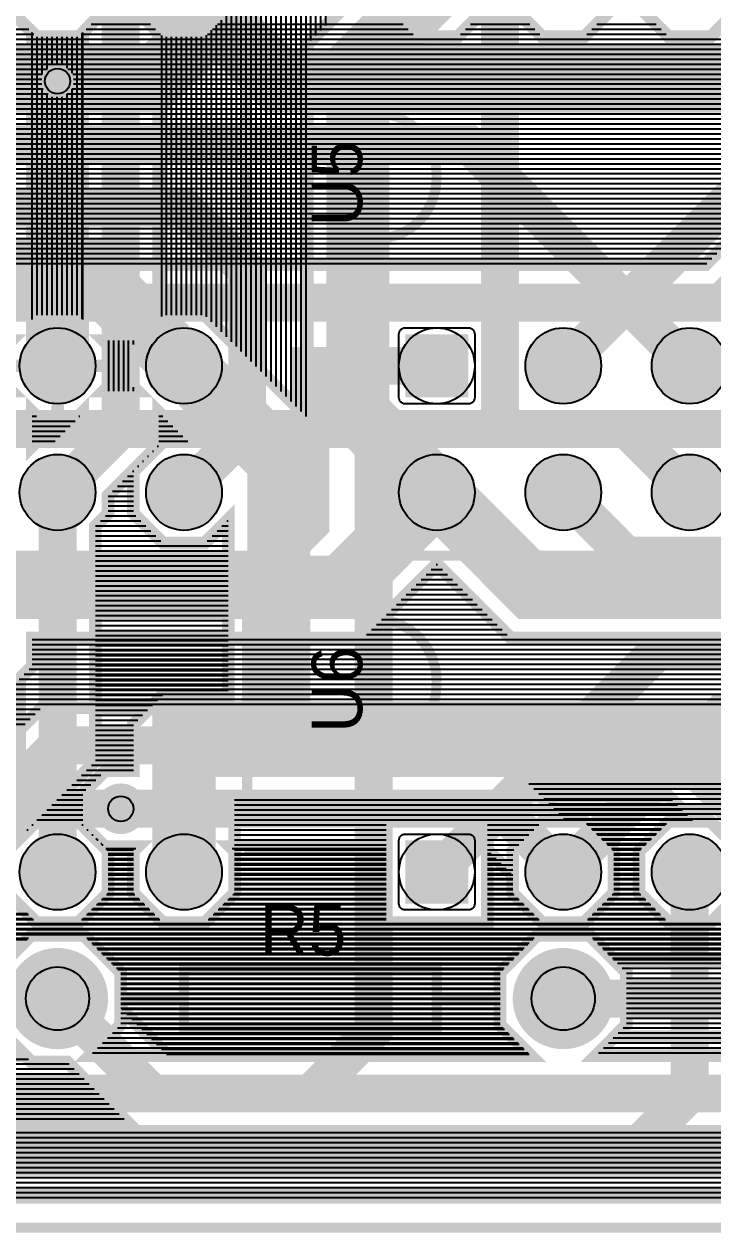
# Model space of a CAD drawing. Header units: inches. Extents: x -5.9 to 5.9, y -1.2 to 1.2.
# Drawn here: x 3.483 to 4.027, y -1.217 to -0.262 of the extents above; entities that cross this region are included whole.
import ezdxf

# ---------------------------------------------------------------- set-up
doc = ezdxf.new("R2010")
doc.units = ezdxf.units.IN
doc.layers.get('0').update_dxf_attribs({"linetype": 'CONTINUOUS'})

# ---------------------------------------------------------------- blocks, each defined once
blk = doc.blocks.new('EPAD')
at = {"const_width": 0.5}
blk.add_lwpolyline([(-0.25, 0, 1), (0.25, 0, 1)], format="xyb", close=True, dxfattribs=at)
blk = doc.blocks.new('RPAD')
blk.add_trace([(-0.5, -0.5), (-0.5, 0.5), (0.5, -0.5), (0.5, 0.5)])

msp = doc.modelspace()

# ---------------------------------------------------------------- linework, layer by layer
for points, const_width in [([(-5.627949, -1.212602), (5.887799, -1.212602), (5.887799, 0.755902), (-5.627949, 0.755902), (-5.627949, -1.212602)], 0.008), ([(-5.627949, -1.212602), (5.887799, -1.212602), (5.887799, 0.755902), (-5.627949, 0.755902), (-5.627949, -1.212602)], 0.008), ([(-5.627949, -1.212602), (5.887799, -1.212602), (5.887799, 0.755902), (-5.627949, 0.755902), (-5.627949, -1.212602)], 0.008), ([(5.705477, 0.692228), (5.705477, 0.622725), (5.709702, 0.6185), (5.688348, 0.6185), (5.659059, 0.589211), (5.659059, 0.547789), (5.688348, 0.5185), (5.72977, 0.5185), (5.759059, 0.547789), (5.759059, 0.573579), (5.824125, 0.573579), (5.863799, 0.613253), (5.863799, -1.069954), (5.824125, -1.03028), (5.754623, -1.03028), (5.705477, -1.079426), (5.705477, -1.148928), (5.745151, -1.188602), (-5.4853, -1.188602)], 0.01), ([(5.705477, 0.692228), (5.705477, 0.622725), (5.709702, 0.6185), (5.688348, 0.6185), (5.659059, 0.589211), (5.659059, 0.547789), (5.688348, 0.5185), (5.72977, 0.5185), (5.759059, 0.547789), (5.759059, 0.573579), (5.824125, 0.573579), (5.863799, 0.613253), (5.863799, -1.069954), (5.824125, -1.03028), (5.754623, -1.03028), (5.705477, -1.079426), (5.705477, -1.148928), (5.745151, -1.188602), (-5.4853, -1.188602)], 0.01), ([(3.009059, 0.5685), (3.084059, 0.6435), (4.109059, 0.6435), (4.159059, 0.5935), (4.159059, -0.2815), (3.909059, -0.5315)], 0.03), ([(4.409059, 0.5685), (4.259059, 0.5685), (4.209059, 0.5185), (4.209059, -0.3315), (4.059059, -0.4815), (4.059059, -0.6815), (3.959059, -0.6815), (3.909059, -0.6315)], 0.03), ([(4.009059, -0.5315), (3.834059, -0.3565), (3.009059, -0.3565), (2.959059, -0.3065), (2.959059, 0.0435), (2.909059, 0.0935), (-0.890941, 0.0935), (-0.940941, 0.1435), (-2.665941, 0.1435), (-2.990941, 0.4685)], 0.03), ([(3.909059, -1.0315), (4.209059, -1.0315), (4.259059, -0.9815), (4.259059, 0.3935), (4.309059, 0.4435), (4.434059, 0.4435), (4.609059, 0.2685)], 0.03), ([(3.609059, -0.2315), (3.684059, -0.3065), (4.184059, -0.3065), (4.184059, 0.1435), (4.409059, 0.3685)], 0.05), ([(3.509059, -0.6315), (3.559059, -0.5815), (3.559059, 0.2935)], 0.03), ([(4.509059, -0.0315), (4.234059, -0.3065), (4.234059, -0.5315), (4.184059, -0.5815), (3.759059, -0.5815), (3.759059, -1.0565), (3.709059, -1.1065), (0.984059, -1.1065), (0.884059, -1.0065), (0.684059, -1.0065), (0.584059, -1.1065), (-3.115941, -1.1065), (-3.290941, -0.9315)], 0.03), ([(3.809059, -0.0315), (3.809059, -0.1565), (3.859059, -0.2065), (3.859059, -0.5815), (3.959059, -0.5815), (4.009059, -0.6315)], 0.03), ([(2.509059, -0.2315), (2.609059, -0.1315), (2.809059, -0.1315), (2.859059, -0.1815), (2.859059, -0.3565), (2.909059, -0.4065), (3.609059, -0.4065), (3.659059, -0.4565), (3.659059, -0.5815), (3.609059, -0.6315)], 0.03), ([(3.569059, -0.248069), (3.569059, -0.214931), (3.592491, -0.1915), (3.625628, -0.1915), (3.649059, -0.214931), (3.649059, -0.248069), (3.625628, -0.2715), (3.592491, -0.2715), (3.569059, -0.248069)], 0.01), ([(3.609059, -0.2315), (3.609059, -0.2815), (3.584059, -0.3065), (3.509059, -0.3065)], 0.05), ([(3.769059, -0.214932), (3.706559, -0.277432), (3.706559, -0.572433), (3.625628, -0.4915), (3.592491, -0.4915), (3.589059, -0.494932), (3.589059, -0.268068), (3.592491, -0.2715), (3.625628, -0.2715), (3.649059, -0.248069)], 0.01), ([(3.809059, -0.6315), (3.746559, -0.569), (3.746559, -0.294), (3.809059, -0.2315)], 0.05), ([(3.609059, -0.2715), (3.609059, -0.2315)], 0.01), ([(3.609059, -0.2715), (3.609059, -0.2315)], 0.01), ([(3.469059, -0.248069), (3.492491, -0.2715), (3.525628, -0.2715), (3.549059, -0.248069)], 0.01), ([(3.849059, -0.248069), (3.825628, -0.2715), (3.792491, -0.2715), (3.769059, -0.248069)], 0.01), ([(3.949059, -0.248069), (3.925628, -0.2715), (3.892491, -0.2715), (3.869059, -0.248069)], 0.01), ([(4.049059, -0.248069), (4.025628, -0.2715), (3.992491, -0.2715), (3.969059, -0.248069)], 0.01), ([(3.529059, -0.494932), (3.525628, -0.4915), (3.492491, -0.4915), (3.489059, -0.494932), (3.489059, -0.268068), (3.492491, -0.2715), (3.525628, -0.2715), (3.529059, -0.268068), (3.529059, -0.494932)], 0.01), ([(3.509059, -0.3065), (3.259059, -0.3065), (3.184059, -0.3815), (3.184059, -0.6065), (3.034059, -0.6065)], 0.05), ([(3.259059, -0.3315), (3.259059, -0.2815), (3.659059, -0.2815), (3.659059, -0.4815), (3.259059, -0.4815), (3.259059, -0.4315)], 0.008), ([(3.259059, -0.3315), (3.259059, -0.2815), (3.659059, -0.2815), (3.659059, -0.4815), (3.259059, -0.4815), (3.259059, -0.4315)], 0.008), ([(3.259059, -0.3315), (3.259059, -0.2815), (3.659059, -0.2815), (3.659059, -0.4815), (3.259059, -0.4815), (3.259059, -0.4315)], 0.008), ([(3.509059, -0.3065), (3.509059, -0.5315)], 0.05), ([(3.759059, -0.3315), (3.759059, -0.2815), (4.159059, -0.2815), (4.159059, -0.4815), (3.759059, -0.4815), (3.759059, -0.4315)], 0.008), ([(3.759059, -0.3315), (3.759059, -0.2815), (4.159059, -0.2815), (4.159059, -0.4815), (3.759059, -0.4815), (3.759059, -0.4315)], 0.008), ([(3.759059, -0.3315), (3.759059, -0.2815), (4.159059, -0.2815), (4.159059, -0.4815), (3.759059, -0.4815), (3.759059, -0.4315)], 0.008), ([(3.496559, -0.311678), (3.496559, -0.301322), (3.503881, -0.294), (3.514237, -0.294), (3.521559, -0.301322), (3.521559, -0.311678), (3.514237, -0.319), (3.503881, -0.319), (3.496559, -0.311678)], 0.01), ([(3.496559, -0.311678), (3.496559, -0.301322), (3.503881, -0.294), (3.514237, -0.294), (3.521559, -0.301322), (3.521559, -0.311678), (3.514237, -0.319), (3.503881, -0.319), (3.496559, -0.311678)], 0.01), ([(4.184059, -0.3315), (4.034059, -0.4815), (3.234059, -0.4815), (3.234059, -0.7065), (3.184059, -0.7565), (3.059059, -0.7565), (2.859059, -0.9565), (2.684059, -0.9565), (2.609059, -1.0315)], 0.03), ([(4.141634, -0.3315), (4.021633, -0.4515), (3.221633, -0.4515), (3.204059, -0.469074), (3.204059, -0.694074), (3.171633, -0.7265), (3.046633, -0.7265), (2.846633, -0.9265), (2.671633, -0.9265), (2.616633, -0.9815), (2.588348, -0.9815), (2.559059, -1.010789), (2.559059, -1.052211), (2.583349, -1.0765), (2.234769, -1.0765), (2.259059, -1.052211), (2.259059, -1.010789), (2.22977, -0.9815), (2.188348, -0.9815), (2.159059, -1.010789), (2.159059, -1.052211), (2.183349, -1.0765), (1.534769, -1.0765)], 0.01), ([(3.809059, -0.3815), (3.8081, -0.371313), (3.805325, -0.361875), (3.800885, -0.353375), (3.794934, -0.346), (3.787624, -0.339937), (3.779106, -0.335375), (3.769534, -0.3325), (3.759059, -0.3315)], 0.008), ([(3.809059, -0.3815), (3.8081, -0.371313), (3.805325, -0.361875), (3.800885, -0.353375), (3.794934, -0.346), (3.787624, -0.339937), (3.779106, -0.335375), (3.769534, -0.3325), (3.759059, -0.3315)], 0.008), ([(3.809059, -0.3815), (3.8081, -0.371313), (3.805325, -0.361875), (3.800885, -0.353375), (3.794934, -0.346), (3.787624, -0.339937), (3.779106, -0.335375), (3.769534, -0.3325), (3.759059, -0.3315)], 0.008), ([(3.809059, -0.3815), (3.8081, -0.391975), (3.805325, -0.401547), (3.800885, -0.410065), (3.794934, -0.417375), (3.787624, -0.423326), (3.779106, -0.427766), (3.769534, -0.430541), (3.759059, -0.4315)], 0.008), ([(3.809059, -0.3815), (3.8081, -0.391975), (3.805325, -0.401547), (3.800885, -0.410065), (3.794934, -0.417375), (3.787624, -0.423326), (3.779106, -0.427766), (3.769534, -0.430541), (3.759059, -0.4315)], 0.008), ([(3.809059, -0.3815), (3.8081, -0.391975), (3.805325, -0.401547), (3.800885, -0.410065), (3.794934, -0.417375), (3.787624, -0.423326), (3.779106, -0.427766), (3.769534, -0.430541), (3.759059, -0.4315)], 0.008), ([(3.909059, -0.9315), (4.034059, -0.8065), (4.909059, -0.8065), (5.009059, -0.9065), (5.134059, -0.9065), (5.184059, -0.8565), (5.184059, -0.5065), (5.109059, -0.4315)], 0.03), ([(3.109059, -0.5315), (3.159059, -0.5315), (3.234059, -0.4565), (3.534059, -0.4565), (3.609059, -0.5315)], 0.05), ([(3.509059, -0.4915), (3.509059, -0.5315)], 0.01), ([(3.469059, -0.514931), (3.469059, -0.548069), (3.472491, -0.5515), (3.445627, -0.5515), (3.449059, -0.548069), (3.449059, -0.514931), (3.445627, -0.5115), (3.472491, -0.5115), (3.469059, -0.514931)], 0.01), ([(3.569059, -0.514931), (3.569059, -0.548069), (3.572491, -0.5515), (3.545627, -0.5515), (3.549059, -0.548069), (3.549059, -0.514931), (3.545627, -0.5115), (3.572491, -0.5115), (3.569059, -0.514931)], 0.01), ([(3.609059, -0.5315), (3.684059, -0.6065), (3.684059, -0.8315), (3.609059, -0.8315), (3.609059, -0.9315)], 0.05), ([(2.834059, -0.7065), (3.659059, -0.7065), (3.709059, -0.6565), (3.709059, -0.5315), (3.809059, -0.5315)], 0.03), ([(3.309059, -0.5315), (3.359059, -0.5815), (4.934059, -0.5815), (4.984059, -0.6315), (4.984059, -0.965752), (5.034059, -1.015752), (5.394098, -1.015752)], 0.03), ([(3.469059, -0.5315), (3.509059, -0.5315)], 0.01), ([(3.509059, -0.5715), (3.509059, -0.5315)], 0.01), ([(3.549059, -0.5315), (3.509059, -0.5315)], 0.01), ([(3.449059, -0.933926), (3.539059, -0.843926), (3.539059, -0.658069), (3.549059, -0.648069), (3.549059, -0.633926), (3.589059, -0.593926), (3.589059, -0.568068), (3.592491, -0.5715), (3.612492, -0.5915), (3.592491, -0.5915), (3.569059, -0.614931), (3.569059, -0.648069), (3.592491, -0.6715), (3.625628, -0.6715), (3.644059, -0.653068), (3.644059, -0.7915), (3.592491, -0.7915), (3.569059, -0.814932), (3.569059, -0.8515), (3.546633, -0.8515), (3.529059, -0.869074), (3.529059, -0.893926), (3.546633, -0.9115), (3.569059, -0.9115), (3.569059, -0.948069), (3.592491, -0.9715), (3.625628, -0.9715), (3.649059, -0.948069), (3.649059, -0.8715), (3.992491, -0.8715), (4.012492, -0.8915), (3.992491, -0.8915), (3.969059, -0.914931), (3.969059, -0.948069), (3.992491, -0.9715), (4.025628, -0.9715), (4.049059, -0.948069)], 0.01), ([(3.529059, -0.569074), (3.506633, -0.5915), (3.492491, -0.5915), (3.489059, -0.594932), (3.489059, -0.568068), (3.492491, -0.5715), (3.525628, -0.5715), (3.529059, -0.568068), (3.529059, -0.569074)], 0.01), ([(3.309059, -0.6315), (3.384059, -0.7065), (3.734059, -0.7065), (3.809059, -0.6315)], 0.05), ([(3.809059, -0.6315), (3.884059, -0.7065), (4.634059, -0.7065), (4.709059, -0.6315)], 0.05), ([(3.509059, -0.6315), (3.509059, -0.8315), (3.409059, -0.9315)], 0.03), ([(3.259059, -0.7315), (3.259059, -0.6815), (3.659059, -0.6815), (3.659059, -0.8815), (3.259059, -0.8815), (3.259059, -0.8315)], 0.008), ([(3.259059, -0.7315), (3.259059, -0.6815), (3.659059, -0.6815), (3.659059, -0.8815), (3.259059, -0.8815), (3.259059, -0.8315)], 0.008), ([(3.259059, -0.7315), (3.259059, -0.6815), (3.659059, -0.6815), (3.659059, -0.8815), (3.259059, -0.8815), (3.259059, -0.8315)], 0.008), ([(3.759059, -0.7315), (3.759059, -0.6815), (4.159059, -0.6815), (4.159059, -0.8815), (3.759059, -0.8815), (3.759059, -0.8315)], 0.008), ([(3.759059, -0.7315), (3.759059, -0.6815), (4.159059, -0.6815), (4.159059, -0.8815), (3.759059, -0.8815), (3.759059, -0.8315)], 0.008), ([(3.759059, -0.7315), (3.759059, -0.6815), (4.159059, -0.6815), (4.159059, -0.8815), (3.759059, -0.8815), (3.759059, -0.8315)], 0.008), ([(4.650627, -0.7465), (3.867491, -0.7465), (3.809059, -0.688068), (3.750627, -0.7465), (3.489059, -0.7465), (3.489059, -0.768926), (3.471485, -0.7865)], 0.01), ([(3.809059, -0.7815), (3.8081, -0.771313), (3.805325, -0.761875), (3.800885, -0.753375), (3.794934, -0.746), (3.787624, -0.739937), (3.779106, -0.735375), (3.769534, -0.7325), (3.759059, -0.7315)], 0.008), ([(3.809059, -0.7815), (3.8081, -0.771313), (3.805325, -0.761875), (3.800885, -0.753375), (3.794934, -0.746), (3.787624, -0.739937), (3.779106, -0.735375), (3.769534, -0.7325), (3.759059, -0.7315)], 0.008), ([(3.809059, -0.7815), (3.8081, -0.771313), (3.805325, -0.761875), (3.800885, -0.753375), (3.794934, -0.746), (3.787624, -0.739937), (3.779106, -0.735375), (3.769534, -0.7325), (3.759059, -0.7315)], 0.008), ([(5.109059, -0.8315), (5.034059, -0.7565), (3.984059, -0.7565), (3.809059, -0.9315)], 0.03), ([(3.471485, -0.7865), (3.479059, -0.778926), (3.479059, -0.819074), (3.406633, -0.8915)], 0.01), ([(3.509059, -1.0315), (3.584059, -1.1065), (5.084059, -1.1065), (5.409059, -0.7815)], 0.03), ([(5.515776, -1.1365), (3.371633, -1.1365), (3.259059, -1.023925), (3.259059, -1.052211), (3.22977, -1.0815), (3.188348, -1.0815), (3.159059, -1.052211), (3.159059, -1.010789), (3.188348, -0.9815), (3.216634, -0.9815), (3.121633, -0.8865), (3.086278, -0.8865), (3.054059, -0.854281), (3.054059, -0.808719), (3.076278, -0.7865), (3.071485, -0.7865), (2.871485, -0.9865), (2.834769, -0.9865), (2.859059, -1.010789), (2.859059, -1.052211), (2.82977, -1.0815), (2.801485, -1.0815), (2.696485, -1.1865), (-1.578367, -1.1865)], 0.01), ([(3.809059, -0.7815), (3.8081, -0.791975), (3.805325, -0.801547), (3.800885, -0.810065), (3.794934, -0.817375), (3.787624, -0.823326), (3.779106, -0.827766), (3.769534, -0.830541), (3.759059, -0.8315)], 0.008), ([(3.809059, -0.7815), (3.8081, -0.791975), (3.805325, -0.801547), (3.800885, -0.810065), (3.794934, -0.817375), (3.787624, -0.823326), (3.779106, -0.827766), (3.769534, -0.830541), (3.759059, -0.8315)], 0.008), ([(3.809059, -0.7815), (3.8081, -0.791975), (3.805325, -0.801547), (3.800885, -0.810065), (3.794934, -0.817375), (3.787624, -0.823326), (3.779106, -0.827766), (3.769534, -0.830541), (3.759059, -0.8315)], 0.008), ([(3.469059, -0.914931), (3.479059, -0.904931), (3.479059, -0.819074), (3.496633, -0.8015), (4.321485, -0.8015)], 0.01), ([(4.109059, -0.9315), (4.009059, -0.8315), (3.684059, -0.8315)], 0.05), ([(3.109059, -0.8315), (3.384059, -1.1065), (5.50335, -1.1065), (5.594098, -1.015752)], 0.03), ([(4.509059, -1.0315), (4.309059, -0.8315), (3.509059, -0.8315), (3.509059, -0.9315)], 0.03), ([(4.296633, -0.8615), (3.881484, -0.8615), (3.911485, -0.8915), (3.925628, -0.8915), (3.949059, -0.914931), (3.949059, -0.948069), (3.925628, -0.9715), (3.892491, -0.9715), (3.869059, -0.948069), (3.869059, -0.933926), (3.849059, -0.913925), (3.849059, -0.9715), (3.769059, -0.9715), (3.769059, -0.9115), (3.645627, -0.9115), (3.649059, -0.914931), (3.649059, -0.948069), (3.625628, -0.9715), (3.592491, -0.9715), (3.569059, -0.948069), (3.569059, -0.914931), (3.572491, -0.9115), (3.546633, -0.9115), (3.539059, -0.903926), (3.539059, -0.904931), (3.549059, -0.914931), (3.549059, -0.948069), (3.525628, -0.9715), (3.492491, -0.9715), (3.469059, -0.948069)], 0.01), ([(3.559059, -0.8815), (3.234059, -0.8815), (3.159059, -0.9565), (2.734059, -0.9565), (2.734059, -1.0315)], 0.03), ([(3.909059, -0.9315), (3.859059, -0.8815), (3.559059, -0.8815)], 0.03), ([(3.469059, -0.948069), (3.469059, -0.914931), (3.492491, -0.8915), (3.525628, -0.8915), (3.549059, -0.914931), (3.549059, -0.948069), (3.525628, -0.9715), (3.492491, -0.9715), (3.469059, -0.948069)], 0.01), ([(3.769059, -0.8915), (3.849059, -0.8915), (3.849059, -0.9715), (3.769059, -0.9715), (3.769059, -0.8915)], 0.01), ([(3.869059, -0.948069), (3.869059, -0.914931), (3.892491, -0.8915), (3.925628, -0.8915), (3.949059, -0.914931), (3.949059, -0.948069), (3.925628, -0.9715), (3.892491, -0.9715), (3.869059, -0.948069)], 0.01), ([(3.969059, -0.948069), (3.969059, -0.914931), (3.992491, -0.8915), (4.025628, -0.8915), (4.049059, -0.914931), (4.049059, -0.948069), (4.025628, -0.9715), (3.992491, -0.9715), (3.969059, -0.948069)], 0.01), ([(0.834059, -1.0565), (0.834059, -1.1065), (0.884059, -1.1565), (3.959059, -1.1565), (4.009059, -1.1065), (4.009059, -0.9315)], 0.03), ([(4.196633, -1.0015), (3.94977, -1.0015), (3.92977, -0.9815), (3.888348, -0.9815), (3.859059, -1.010789), (3.859059, -1.052211), (3.883349, -1.0765), (3.596485, -1.0765), (3.559059, -1.039074), (3.559059, -1.010789), (3.52977, -0.9815), (3.488348, -0.9815), (3.459059, -1.010789)], 0.01), ([(3.459059, -1.010789), (3.488348, -0.9815), (3.52977, -0.9815), (3.559059, -1.010789), (3.559059, -1.052211), (3.534769, -1.0765), (3.883349, -1.0765), (3.859059, -1.052211), (3.859059, -1.010789), (3.888348, -0.9815), (3.92977, -0.9815), (3.959059, -1.010789), (3.959059, -1.052211), (3.934769, -1.0765), (4.483349, -1.0765)], 0.01), ([(0.734059, -1.0565), (0.834059, -1.1565), (5.35335, -1.1565), (5.494098, -1.015752)], 0.03), ([(3.609059, -1.0565), (3.809059, -1.0565), (3.809059, -1.0065), (3.609059, -1.0065), (3.609059, -1.0565)], 0.008), ([(3.609059, -1.0565), (3.809059, -1.0565), (3.809059, -1.0065), (3.609059, -1.0065), (3.609059, -1.0565)], 0.008), ([(3.609059, -1.0565), (3.809059, -1.0565), (3.809059, -1.0065), (3.609059, -1.0065), (3.609059, -1.0565)], 0.008), ([(3.559059, -1.0315), (3.609059, -1.0315)], 0.008), ([(3.559059, -1.0315), (3.609059, -1.0315)], 0.008), ([(3.559059, -1.0315), (3.609059, -1.0315)], 0.008), ([(3.809059, -1.0315), (3.859059, -1.0315)], 0.008), ([(3.809059, -1.0315), (3.859059, -1.0315)], 0.008), ([(3.809059, -1.0315), (3.859059, -1.0315)], 0.008), ([(3.459059, -1.052211), (3.488348, -1.0815), (3.516633, -1.0815), (3.561634, -1.1265), (2.931484, -1.1265)], 0.01), ([(3.396485, -1.0765), (3.483349, -1.0765), (3.459059, -1.052211)], 0.01), ([(4.221485, -1.0615), (3.94977, -1.0615), (3.934769, -1.0765), (4.483349, -1.0765)], 0.01), ([(5.365776, -1.1865), (0.821633, -1.1865)], 0.01)]:
    msp.add_lwpolyline(points, dxfattribs=dict(const_width=const_width))
for points in [[(3.689846, -0.555719), (3.689846, -0.0815)], [(3.693783, -0.559656), (3.693783, -0.0815)], [(3.69772, -0.563593), (3.69772, -0.0815)], [(3.701657, -0.56753), (3.701657, -0.0815)], [(3.705594, -0.571467), (3.705594, -0.0815)], [(3.709531, -0.27446), (3.709531, -0.0815)], [(3.713468, -0.270523), (3.713468, -0.0815)], [(3.717405, -0.266586), (3.717405, -0.0815)], [(3.721342, -0.262649), (3.721342, -0.0815)], [(3.685909, -0.551782), (3.685909, -0.197076)], [(3.674098, -0.539971), (3.674098, -0.208887)], [(3.678035, -0.543908), (3.678035, -0.20495)], [(3.681972, -0.547845), (3.681972, -0.201013)], [(3.650476, -0.516349), (3.650476, -0.2115)], [(3.654413, -0.520286), (3.654413, -0.2115)], [(3.65835, -0.524223), (3.65835, -0.2115)], [(3.662287, -0.52816), (3.662287, -0.2115)], [(3.666224, -0.532097), (3.666224, -0.2115)], [(3.670161, -0.536034), (3.670161, -0.2115)], [(3.642602, -0.508475), (3.642602, -0.254525)], [(3.646539, -0.512412), (3.646539, -0.250588)], [(3.43165, -0.265477), (3.486468, -0.265477)], [(3.53165, -0.265477), (3.586468, -0.265477)], [(3.535587, -0.26154), (3.582531, -0.26154)], [(3.630791, -0.496664), (3.630791, -0.266336)], [(3.63165, -0.265477), (3.786468, -0.265477)], [(3.634728, -0.500601), (3.634728, -0.262399)], [(3.635587, -0.26154), (3.782531, -0.26154)], [(3.638665, -0.504538), (3.638665, -0.258462)], [(3.83165, -0.265477), (3.886468, -0.265477)], [(3.835587, -0.26154), (3.882531, -0.26154)], [(3.93165, -0.265477), (3.986468, -0.265477)], [(3.935587, -0.26154), (3.982531, -0.26154)], [(3.089059, -0.273351), (4.129059, -0.273351)], [(3.427713, -0.269414), (3.490405, -0.269414)], [(3.489059, -0.494932), (3.489059, -0.268068)], [(3.492996, -0.4915), (3.492996, -0.2715)], [(3.496933, -0.300949), (3.496933, -0.2715)], [(3.50087, -0.297012), (3.50087, -0.2715)], [(3.504807, -0.294), (3.504807, -0.2715)], [(3.508744, -0.294), (3.508744, -0.2715)], [(3.512681, -0.294), (3.512681, -0.2715)], [(3.516618, -0.296381), (3.516618, -0.2715)], [(3.520555, -0.300318), (3.520555, -0.2715)], [(3.524492, -0.4915), (3.524492, -0.2715)], [(3.527713, -0.269414), (3.590405, -0.269414)], [(3.528429, -0.494302), (3.528429, -0.268698)], [(3.529059, -0.494932), (3.529059, -0.268068)], [(3.591421, -0.49257), (3.591421, -0.27043)], [(3.595358, -0.4915), (3.595358, -0.2715)], [(3.599295, -0.4915), (3.599295, -0.2715)], [(3.603232, -0.4915), (3.603232, -0.2715)], [(3.607169, -0.4915), (3.607169, -0.2715)], [(3.611106, -0.4915), (3.611106, -0.2715)], [(3.615043, -0.4915), (3.615043, -0.2715)], [(3.61898, -0.4915), (3.61898, -0.2715)], [(3.622917, -0.4915), (3.622917, -0.2715)], [(3.626854, -0.492727), (3.626854, -0.270273)], [(3.627713, -0.269414), (3.790405, -0.269414)], [(3.827713, -0.269414), (3.890405, -0.269414)], [(3.927713, -0.269414), (3.990405, -0.269414)], [(3.122273, -0.277288), (4.129059, -0.277288)], [(3.12621, -0.281225), (4.129059, -0.281225)], [(3.130147, -0.285162), (4.129059, -0.285162)], [(3.134084, -0.289099), (4.129059, -0.289099)], [(3.138021, -0.293036), (4.129059, -0.293036)], [(3.139059, -0.296973), (3.500909, -0.296973)], [(3.139059, -0.30091), (3.496972, -0.30091)], [(3.139059, -0.304847), (3.496559, -0.304847)], [(3.517209, -0.296973), (4.129059, -0.296973)], [(3.521146, -0.30091), (4.129059, -0.30091)], [(3.521559, -0.304847), (4.129059, -0.304847)], [(3.139059, -0.308784), (3.496559, -0.308784)], [(3.139059, -0.312721), (3.497602, -0.312721)], [(3.496933, -0.4915), (3.496933, -0.312051)], [(3.520516, -0.312721), (4.129059, -0.312721)], [(3.520555, -0.4915), (3.520555, -0.312682)], [(3.521559, -0.308784), (4.129059, -0.308784)], [(3.133453, -0.324532), (4.134666, -0.324532)], [(3.13739, -0.320595), (4.130729, -0.320595)], [(3.139059, -0.316658), (3.501539, -0.316658)], [(3.50087, -0.4915), (3.50087, -0.315988)], [(3.504807, -0.4915), (3.504807, -0.319)], [(3.508744, -0.4915), (3.508744, -0.319)], [(3.512681, -0.4915), (3.512681, -0.319)], [(3.516579, -0.316658), (4.129059, -0.316658)], [(3.516618, -0.4915), (3.516618, -0.316619)], [(3.125579, -0.332406), (4.140728, -0.332406)], [(3.129516, -0.328469), (4.138603, -0.328469)], [(3.117704, -0.34028), (4.132854, -0.34028)], [(3.121642, -0.336343), (4.136791, -0.336343)], [(3.105893, -0.352091), (4.121043, -0.352091)], [(3.10983, -0.348154), (4.12498, -0.348154)], [(3.113767, -0.344217), (4.128917, -0.344217)], [(3.098019, -0.359965), (4.113169, -0.359965)], [(3.101956, -0.356028), (4.117106, -0.356028)], [(3.086208, -0.371776), (4.101357, -0.371776)], [(3.090145, -0.367839), (4.105294, -0.367839)], [(3.094082, -0.363902), (4.109231, -0.363902)], [(3.078334, -0.37965), (4.093483, -0.37965)], [(3.082271, -0.375713), (4.09742, -0.375713)], [(3.066523, -0.391461), (4.081672, -0.391461)], [(3.07046, -0.387524), (4.085609, -0.387524)], [(3.074397, -0.383587), (4.089546, -0.383587)], [(3.058649, -0.399335), (4.073798, -0.399335)], [(3.062586, -0.395398), (4.077735, -0.395398)], [(3.050775, -0.407209), (4.065924, -0.407209)], [(3.054712, -0.403272), (4.069861, -0.403272)], [(3.038964, -0.41902), (4.054113, -0.41902)], [(3.042901, -0.415083), (4.05805, -0.415083)], [(3.046838, -0.411146), (4.061987, -0.411146)], [(3.03109, -0.426894), (4.046239, -0.426894)], [(3.035027, -0.422957), (4.050176, -0.422957)], [(3.019279, -0.438705), (4.034428, -0.438705)], [(3.023216, -0.434768), (4.038365, -0.434768)], [(3.027153, -0.430831), (4.042302, -0.430831)], [(3.011405, -0.446579), (4.026554, -0.446579)], [(3.015342, -0.442642), (4.030491, -0.442642)], [(3.007468, -0.450516), (4.022617, -0.450516)], [(3.545627, -0.5115), (3.545627, -0.5115)], [(3.549564, -0.5515), (3.549564, -0.5115)], [(3.553501, -0.5515), (3.553501, -0.5115)], [(3.557438, -0.5515), (3.557438, -0.5115)], [(3.561375, -0.5515), (3.561375, -0.5115)], [(3.565312, -0.5515), (3.565312, -0.5115)], [(3.569249, -0.514742), (3.569249, -0.5115)], [(3.572491, -0.5115), (3.572491, -0.5115)], [(3.545627, -0.5515), (3.545627, -0.5515)], [(3.569249, -0.5515), (3.569249, -0.548258)], [(3.572491, -0.5515), (3.572491, -0.5515)], [(3.489059, -0.568068), (3.489059, -0.568068)], [(3.489059, -0.57131), (3.492301, -0.57131)], [(3.525817, -0.57131), (3.526824, -0.57131)], [(3.529059, -0.568068), (3.529059, -0.568068)], [(3.589059, -0.571382), (3.592373, -0.571382)], [(3.489059, -0.575247), (3.522887, -0.575247)], [(3.489059, -0.579184), (3.51895, -0.579184)], [(3.589059, -0.575319), (3.596311, -0.575319)], [(3.589059, -0.579256), (3.600248, -0.579256)], [(3.489059, -0.583121), (3.515013, -0.583121)], [(3.489059, -0.587058), (3.511076, -0.587058)], [(3.489059, -0.590995), (3.507139, -0.590995)], [(3.589059, -0.583193), (3.604185, -0.583193)], [(3.589059, -0.58713), (3.608122, -0.58713)], [(3.589059, -0.591067), (3.612059, -0.591067)], [(3.489059, -0.594932), (3.489059, -0.594932)], [(3.584043, -0.598941), (3.58505, -0.598941)], [(3.58798, -0.595004), (3.588987, -0.595004)], [(3.572232, -0.610752), (3.573239, -0.610752)], [(3.576169, -0.606815), (3.577176, -0.606815)], [(3.580106, -0.602878), (3.581113, -0.602878)], [(3.564358, -0.618626), (3.569059, -0.618626)], [(3.568295, -0.614689), (3.569302, -0.614689)], [(3.556484, -0.6265), (3.569059, -0.6265)], [(3.560421, -0.622563), (3.569059, -0.622563)], [(3.549059, -0.634374), (3.569059, -0.634374)], [(3.549059, -0.638311), (3.569059, -0.638311)], [(3.552547, -0.630437), (3.569059, -0.630437)], [(3.549059, -0.642248), (3.569059, -0.642248)], [(3.549059, -0.646185), (3.569059, -0.646185)], [(3.539131, -0.657996), (3.578987, -0.657996)], [(3.543068, -0.654059), (3.57505, -0.654059)], [(3.547005, -0.650122), (3.571113, -0.650122)], [(3.639131, -0.657996), (3.644059, -0.657996)], [(3.643068, -0.654059), (3.644059, -0.654059)], [(3.539059, -0.661933), (3.582924, -0.661933)], [(3.539059, -0.66587), (3.586861, -0.66587)], [(3.631257, -0.66587), (3.644059, -0.66587)], [(3.635194, -0.661933), (3.644059, -0.661933)], [(3.539059, -0.669807), (3.590798, -0.669807)], [(3.539059, -0.673744), (3.644059, -0.673744)], [(3.539059, -0.677681), (3.644059, -0.677681)], [(3.62732, -0.669807), (3.644059, -0.669807)], [(3.539059, -0.681619), (3.644059, -0.681619)], [(3.539059, -0.685556), (3.644059, -0.685556)], [(3.539059, -0.689493), (3.644059, -0.689493)], [(3.539059, -0.69343), (3.644059, -0.69343)], [(3.80065, -0.696476), (3.817468, -0.696476)], [(3.804587, -0.692539), (3.813531, -0.692539)], [(3.808524, -0.688602), (3.809594, -0.688602)], [(3.539059, -0.697367), (3.644059, -0.697367)], [(3.539059, -0.701304), (3.644059, -0.701304)], [(3.539059, -0.705241), (3.644059, -0.705241)], [(3.792776, -0.70435), (3.825342, -0.70435)], [(3.796713, -0.700413), (3.821405, -0.700413)], [(3.539059, -0.709178), (3.644059, -0.709178)], [(3.539059, -0.713115), (3.644059, -0.713115)], [(3.780965, -0.716161), (3.837153, -0.716161)], [(3.784902, -0.712224), (3.833216, -0.712224)], [(3.788839, -0.708287), (3.829279, -0.708287)], [(3.539059, -0.717052), (3.644059, -0.717052)], [(3.539059, -0.720989), (3.644059, -0.720989)], [(3.539059, -0.724926), (3.644059, -0.724926)], [(3.773091, -0.724035), (3.845027, -0.724035)], [(3.777028, -0.720098), (3.84109, -0.720098)], [(3.539059, -0.728863), (3.644059, -0.728863)], [(3.539059, -0.7328), (3.644059, -0.7328)], [(3.765217, -0.731909), (3.852901, -0.731909)], [(3.769154, -0.727972), (3.848964, -0.727972)], [(3.539059, -0.736737), (3.644059, -0.736737)], [(3.539059, -0.740674), (3.644059, -0.740674)], [(3.539059, -0.744611), (3.644059, -0.744611)], [(3.753406, -0.74372), (3.864712, -0.74372)], [(3.757343, -0.739783), (3.860775, -0.739783)], [(3.76128, -0.735846), (3.856838, -0.735846)], [(3.489059, -0.747657), (4.954059, -0.747657)], [(3.489059, -0.751594), (4.954059, -0.751594)], [(3.539059, -0.748548), (3.644059, -0.748548)], [(3.539059, -0.752485), (3.644059, -0.752485)], [(3.489059, -0.755531), (4.954059, -0.755531)], [(3.489059, -0.759469), (4.954059, -0.759469)], [(3.489059, -0.763406), (4.954059, -0.763406)], [(3.539059, -0.756422), (3.644059, -0.756422)], [(3.539059, -0.760359), (3.644059, -0.760359)], [(3.486706, -0.77128), (4.954059, -0.77128)], [(3.489059, -0.767343), (4.954059, -0.767343)], [(3.539059, -0.764296), (3.644059, -0.764296)], [(3.539059, -0.768233), (3.644059, -0.768233)], [(3.539059, -0.77217), (3.644059, -0.77217)], [(3.474894, -0.783091), (4.954059, -0.783091)], [(3.478831, -0.779154), (4.954059, -0.779154)], [(3.482769, -0.775217), (4.954059, -0.775217)], [(3.539059, -0.776107), (3.644059, -0.776107)], [(3.539059, -0.780044), (3.644059, -0.780044)], [(3.142368, -0.787028), (4.954059, -0.787028)], [(3.146305, -0.790965), (4.954059, -0.790965)], [(3.539059, -0.783981), (3.644059, -0.783981)], [(3.539059, -0.787918), (3.644059, -0.787918)], [(3.539059, -0.791855), (3.592137, -0.791855)], [(3.150242, -0.794902), (4.954059, -0.794902)], [(3.154179, -0.798839), (4.954059, -0.798839)], [(3.539059, -0.795792), (3.5882, -0.795792)], [(3.539059, -0.799729), (3.584263, -0.799729)], [(3.158116, -0.802776), (3.495358, -0.802776)], [(3.162053, -0.806713), (3.491421, -0.806713)], [(3.164059, -0.81065), (3.487484, -0.81065)], [(3.539059, -0.803666), (3.580326, -0.803666)], [(3.539059, -0.807603), (3.576389, -0.807603)], [(3.539059, -0.81154), (3.572452, -0.81154)], [(3.164059, -0.814587), (3.483547, -0.814587)], [(3.539059, -0.815477), (3.569059, -0.815477)], [(3.539059, -0.819414), (3.569059, -0.819414)], [(3.539059, -0.823351), (3.569059, -0.823351)], [(3.539059, -0.827288), (3.569059, -0.827288)], [(3.539059, -0.831225), (3.569059, -0.831225)], [(3.539059, -0.835162), (3.569059, -0.835162)], [(3.539059, -0.839099), (3.569059, -0.839099)], [(3.536011, -0.846973), (3.569059, -0.846973)], [(3.539059, -0.843036), (3.569059, -0.843036)], [(3.5242, -0.858784), (3.539349, -0.858784)], [(3.528137, -0.854847), (3.543286, -0.854847)], [(3.532074, -0.85091), (3.569059, -0.85091)], [(3.516326, -0.866658), (3.531475, -0.866658)], [(3.520263, -0.862721), (3.535412, -0.862721)], [(3.881815, -0.861831), (4.296965, -0.861831)], [(3.885752, -0.865768), (4.300902, -0.865768)], [(3.504515, -0.878469), (3.529059, -0.878469)], [(3.508452, -0.874532), (3.529059, -0.874532)], [(3.512389, -0.870595), (3.529059, -0.870595)], [(3.649059, -0.874532), (3.995523, -0.874532)], [(3.649059, -0.878469), (3.99946, -0.878469)], [(3.889689, -0.869705), (4.304839, -0.869705)], [(3.893626, -0.873642), (4.308776, -0.873642)], [(3.897563, -0.877579), (4.312713, -0.877579)], [(3.496641, -0.886343), (3.529059, -0.886343)], [(3.500578, -0.882406), (3.529059, -0.882406)], [(3.649059, -0.882406), (4.003397, -0.882406)], [(3.649059, -0.886343), (4.007334, -0.886343)], [(3.9015, -0.881516), (4.31665, -0.881516)], [(3.905437, -0.885453), (4.320587, -0.885453)], [(3.488767, -0.894217), (3.489774, -0.894217)], [(3.492704, -0.89028), (3.529059, -0.89028)], [(3.528344, -0.894217), (3.52935, -0.894217)], [(3.649059, -0.89028), (4.011271, -0.89028)], [(3.649059, -0.894217), (3.769059, -0.894217)], [(3.849059, -0.894217), (3.889774, -0.894217)], [(3.909374, -0.88939), (4.324524, -0.88939)], [(3.927454, -0.893327), (3.990664, -0.893327)], [(3.928344, -0.894217), (3.989774, -0.894217)], [(3.931391, -0.897264), (3.986727, -0.897264)], [(3.48483, -0.898154), (3.485837, -0.898154)], [(3.532281, -0.898154), (3.533287, -0.898154)], [(3.536218, -0.902091), (3.537224, -0.902091)], [(3.539265, -0.905138), (3.540271, -0.905138)], [(3.540155, -0.906028), (3.541161, -0.906028)], [(3.649059, -0.898154), (3.769059, -0.898154)], [(3.649059, -0.902091), (3.769059, -0.902091)], [(3.649059, -0.906028), (3.769059, -0.906028)], [(3.849059, -0.898154), (3.885837, -0.898154)], [(3.849059, -0.902091), (3.8819, -0.902091)], [(3.849059, -0.906028), (3.877963, -0.906028)], [(3.932281, -0.898154), (3.985837, -0.898154)], [(3.935328, -0.901201), (3.98279, -0.901201)], [(3.936218, -0.902091), (3.9819, -0.902091)], [(3.939265, -0.905138), (3.978853, -0.905138)], [(3.940155, -0.906028), (3.977963, -0.906028)], [(3.543202, -0.909075), (3.544208, -0.909075)], [(3.544092, -0.909965), (3.545098, -0.909965)], [(3.547139, -0.913012), (3.570979, -0.913012)], [(3.548029, -0.913902), (3.569059, -0.913902)], [(3.647139, -0.913012), (3.769059, -0.913012)], [(3.649059, -0.909965), (3.769059, -0.909965)], [(3.649059, -0.913902), (3.769059, -0.913902)], [(3.849059, -0.909965), (3.874026, -0.909965)], [(3.849059, -0.913902), (3.870089, -0.913902)], [(3.943202, -0.909075), (3.974916, -0.909075)], [(3.944092, -0.909965), (3.974026, -0.909965)], [(3.947139, -0.913012), (3.970979, -0.913012)], [(3.948029, -0.913902), (3.970089, -0.913902)], [(3.549059, -0.916949), (3.569059, -0.916949)], [(3.549059, -0.917839), (3.569059, -0.917839)], [(3.549059, -0.920886), (3.569059, -0.920886)], [(3.549059, -0.921776), (3.569059, -0.921776)], [(3.549059, -0.924823), (3.569059, -0.924823)], [(3.549059, -0.925713), (3.569059, -0.925713)], [(3.649059, -0.916949), (3.769059, -0.916949)], [(3.649059, -0.917839), (3.769059, -0.917839)], [(3.649059, -0.920886), (3.769059, -0.920886)], [(3.649059, -0.921776), (3.769059, -0.921776)], [(3.649059, -0.924823), (3.769059, -0.924823)], [(3.649059, -0.925713), (3.769059, -0.925713)], [(3.849059, -0.916949), (3.852083, -0.916949)], [(3.849059, -0.917839), (3.869059, -0.917839)], [(3.849059, -0.920886), (3.85602, -0.920886)], [(3.849059, -0.921776), (3.869059, -0.921776)], [(3.849059, -0.924823), (3.859957, -0.924823)], [(3.849059, -0.925713), (3.869059, -0.925713)], [(3.949059, -0.916949), (3.969059, -0.916949)], [(3.949059, -0.917839), (3.969059, -0.917839)], [(3.949059, -0.920886), (3.969059, -0.920886)], [(3.949059, -0.921776), (3.969059, -0.921776)], [(3.949059, -0.924823), (3.969059, -0.924823)], [(3.949059, -0.925713), (3.969059, -0.925713)], [(3.549059, -0.92876), (3.569059, -0.92876)], [(3.549059, -0.92965), (3.569059, -0.92965)], [(3.549059, -0.932697), (3.569059, -0.932697)], [(3.549059, -0.933587), (3.569059, -0.933587)], [(3.649059, -0.92876), (3.769059, -0.92876)], [(3.649059, -0.92965), (3.769059, -0.92965)], [(3.649059, -0.932697), (3.769059, -0.932697)], [(3.649059, -0.933587), (3.769059, -0.933587)], [(3.849059, -0.92876), (3.863894, -0.92876)], [(3.849059, -0.92965), (3.869059, -0.92965)], [(3.849059, -0.932697), (3.867831, -0.932697)], [(3.849059, -0.933587), (3.869059, -0.933587)], [(3.949059, -0.92876), (3.969059, -0.92876)], [(3.949059, -0.92965), (3.969059, -0.92965)], [(3.949059, -0.932697), (3.969059, -0.932697)], [(3.949059, -0.933587), (3.969059, -0.933587)], [(3.549059, -0.936634), (3.569059, -0.936634)], [(3.549059, -0.937524), (3.569059, -0.937524)], [(3.549059, -0.940571), (3.569059, -0.940571)], [(3.549059, -0.941461), (3.569059, -0.941461)], [(3.549059, -0.944508), (3.569059, -0.944508)], [(3.549059, -0.945398), (3.569059, -0.945398)], [(3.649059, -0.936634), (3.769059, -0.936634)], [(3.649059, -0.937524), (3.769059, -0.937524)], [(3.649059, -0.940571), (3.769059, -0.940571)], [(3.649059, -0.941461), (3.769059, -0.941461)], [(3.649059, -0.944508), (3.769059, -0.944508)], [(3.649059, -0.945398), (3.769059, -0.945398)], [(3.849059, -0.936634), (3.869059, -0.936634)], [(3.849059, -0.937524), (3.869059, -0.937524)], [(3.849059, -0.940571), (3.869059, -0.940571)], [(3.849059, -0.941461), (3.869059, -0.941461)], [(3.849059, -0.944508), (3.869059, -0.944508)], [(3.849059, -0.945398), (3.869059, -0.945398)], [(3.949059, -0.936634), (3.969059, -0.936634)], [(3.949059, -0.937524), (3.969059, -0.937524)], [(3.949059, -0.940571), (3.969059, -0.940571)], [(3.949059, -0.941461), (3.969059, -0.941461)], [(3.949059, -0.944508), (3.969059, -0.944508)], [(3.949059, -0.945398), (3.969059, -0.945398)], [(3.543855, -0.953272), (3.574263, -0.953272)], [(3.544745, -0.952382), (3.573373, -0.952382)], [(3.547792, -0.949335), (3.570326, -0.949335)], [(3.548682, -0.948445), (3.569436, -0.948445)], [(3.643855, -0.953272), (3.769059, -0.953272)], [(3.644745, -0.952382), (3.769059, -0.952382)], [(3.647792, -0.949335), (3.769059, -0.949335)], [(3.648682, -0.948445), (3.769059, -0.948445)], [(3.849059, -0.948445), (3.869436, -0.948445)], [(3.849059, -0.949335), (3.870326, -0.949335)], [(3.849059, -0.952382), (3.873373, -0.952382)], [(3.849059, -0.953272), (3.874263, -0.953272)], [(3.943855, -0.953272), (3.974263, -0.953272)], [(3.944745, -0.952382), (3.973373, -0.952382)], [(3.947792, -0.949335), (3.970326, -0.949335)], [(3.948682, -0.948445), (3.969436, -0.948445)], [(3.432934, -0.964193), (3.485184, -0.964193)], [(3.532934, -0.964193), (3.585184, -0.964193)], [(3.535981, -0.961146), (3.582137, -0.961146)], [(3.536871, -0.960256), (3.581247, -0.960256)], [(3.539918, -0.957209), (3.5782, -0.957209)], [(3.540808, -0.956319), (3.57731, -0.956319)], [(3.632934, -0.964193), (3.769059, -0.964193)], [(3.635981, -0.961146), (3.769059, -0.961146)], [(3.636871, -0.960256), (3.769059, -0.960256)], [(3.639918, -0.957209), (3.769059, -0.957209)], [(3.640808, -0.956319), (3.769059, -0.956319)], [(3.849059, -0.956319), (3.87731, -0.956319)], [(3.849059, -0.957209), (3.8782, -0.957209)], [(3.849059, -0.960256), (3.881247, -0.960256)], [(3.849059, -0.961146), (3.882137, -0.961146)], [(3.849059, -0.964193), (3.885184, -0.964193)], [(3.932934, -0.964193), (3.985184, -0.964193)], [(3.935981, -0.961146), (3.982137, -0.961146)], [(3.936871, -0.960256), (3.981247, -0.960256)], [(3.939918, -0.957209), (3.9782, -0.957209)], [(3.940808, -0.956319), (3.97731, -0.956319)], [(3.239059, -0.972957), (4.225177, -0.972957)], [(3.292051, -0.972067), (4.407201, -0.972067)], [(3.428107, -0.96902), (3.490011, -0.96902)], [(3.428997, -0.96813), (3.489121, -0.96813)], [(3.432044, -0.965083), (3.486074, -0.965083)], [(3.528107, -0.96902), (3.590011, -0.96902)], [(3.528997, -0.96813), (3.589121, -0.96813)], [(3.532044, -0.965083), (3.586074, -0.965083)], [(3.628107, -0.96902), (3.769059, -0.96902)], [(3.628997, -0.96813), (3.769059, -0.96813)], [(3.632044, -0.965083), (3.769059, -0.965083)], [(3.849059, -0.965083), (3.886074, -0.965083)], [(3.849059, -0.96813), (3.889121, -0.96813)], [(3.849059, -0.96902), (3.890011, -0.96902)], [(3.928107, -0.96902), (3.990011, -0.96902)], [(3.928997, -0.96813), (3.989121, -0.96813)], [(3.932044, -0.965083), (3.986074, -0.965083)], [(3.239059, -0.976894), (4.22124, -0.976894)], [(3.239059, -0.980831), (4.217303, -0.980831)], [(3.295988, -0.976004), (4.411138, -0.976004)], [(3.299925, -0.979941), (4.415075, -0.979941)], [(3.239059, -0.984768), (3.485081, -0.984768)], [(3.303862, -0.983878), (3.485971, -0.983878)], [(3.532147, -0.983878), (3.885971, -0.983878)], [(3.533037, -0.984768), (3.885081, -0.984768)], [(3.536084, -0.987815), (3.882034, -0.987815)], [(3.536974, -0.988705), (3.881144, -0.988705)], [(3.540021, -0.991752), (3.878097, -0.991752)], [(3.540911, -0.992642), (3.877207, -0.992642)], [(3.932147, -0.983878), (4.419012, -0.983878)], [(3.933037, -0.984768), (4.213366, -0.984768)], [(3.936084, -0.987815), (4.422949, -0.987815)], [(3.936974, -0.988705), (4.209429, -0.988705)], [(3.940021, -0.991752), (4.426886, -0.991752)], [(3.940911, -0.992642), (4.205492, -0.992642)], [(3.543958, -0.995689), (3.87416, -0.995689)], [(3.544848, -0.996579), (3.87327, -0.996579)], [(3.547895, -0.999626), (3.870223, -0.999626)], [(3.548785, -1.000516), (3.869333, -1.000516)], [(3.943958, -0.995689), (4.430823, -0.995689)], [(3.944848, -0.996579), (4.201555, -0.996579)], [(3.947895, -0.999626), (4.43476, -0.999626)], [(3.948785, -1.000516), (4.197618, -1.000516)], [(3.551832, -1.003563), (3.866286, -1.003563)], [(3.552722, -1.004453), (3.865396, -1.004453)], [(3.555769, -1.0075), (3.862349, -1.0075)], [(3.556659, -1.00839), (3.861459, -1.00839)], [(3.559059, -1.011437), (3.859059, -1.011437)], [(3.559059, -1.012327), (3.859059, -1.012327)], [(3.951832, -1.003563), (4.438697, -1.003563)], [(3.955769, -1.0075), (4.442634, -1.0075)], [(3.959059, -1.011437), (4.446571, -1.011437)], [(3.559059, -1.015374), (3.859059, -1.015374)], [(3.559059, -1.016264), (3.859059, -1.016264)], [(3.559059, -1.019311), (3.859059, -1.019311)], [(3.559059, -1.020201), (3.859059, -1.020201)], [(3.959059, -1.015374), (4.450508, -1.015374)], [(3.959059, -1.019311), (4.454445, -1.019311)], [(3.559059, -1.023248), (3.859059, -1.023248)], [(3.559059, -1.024138), (3.859059, -1.024138)], [(3.559059, -1.027185), (3.859059, -1.027185)], [(3.559059, -1.028075), (3.859059, -1.028075)], [(3.559059, -1.031122), (3.859059, -1.031122)], [(3.959059, -1.023248), (4.458382, -1.023248)], [(3.959059, -1.027185), (4.459059, -1.027185)], [(3.959059, -1.031122), (4.459059, -1.031122)], [(3.559059, -1.032012), (3.859059, -1.032012)], [(3.559059, -1.035059), (3.859059, -1.035059)], [(3.559059, -1.035949), (3.859059, -1.035949)], [(3.559059, -1.038996), (3.859059, -1.038996)], [(3.55987, -1.039886), (3.859059, -1.039886)], [(3.959059, -1.035059), (4.459059, -1.035059)], [(3.959059, -1.038996), (4.459059, -1.038996)], [(3.559059, -1.042933), (3.859059, -1.042933)], [(3.559059, -1.04687), (3.859059, -1.04687)], [(3.563807, -1.043823), (3.859059, -1.043823)], [(3.567744, -1.04776), (3.859059, -1.04776)], [(3.959059, -1.042933), (4.459059, -1.042933)], [(3.959059, -1.04687), (4.459059, -1.04687)], [(3.552588, -1.058681), (3.86553, -1.058681)], [(3.556525, -1.054744), (3.861593, -1.054744)], [(3.559059, -1.050807), (3.859059, -1.050807)], [(3.571681, -1.051697), (3.859059, -1.051697)], [(3.575619, -1.055634), (3.862483, -1.055634)], [(3.579556, -1.059571), (3.86642, -1.059571)], [(3.952588, -1.058681), (4.46553, -1.058681)], [(3.956525, -1.054744), (4.461593, -1.054744)], [(3.959059, -1.050807), (4.459059, -1.050807)], [(3.544714, -1.066555), (3.873404, -1.066555)], [(3.548651, -1.062618), (3.869467, -1.062618)], [(3.583493, -1.063508), (3.870357, -1.063508)], [(3.58743, -1.067445), (3.874294, -1.067445)], [(3.944714, -1.066555), (4.473404, -1.066555)], [(3.944714, -1.066555), (4.473404, -1.066555)], [(3.948651, -1.062618), (4.469467, -1.062618)], [(3.948651, -1.062618), (4.469467, -1.062618)], [(3.53684, -1.074429), (3.881278, -1.074429)], [(3.540777, -1.070492), (3.877341, -1.070492)], [(3.591367, -1.071382), (3.878231, -1.071382)], [(3.595304, -1.075319), (3.882168, -1.075319)], [(3.93684, -1.074429), (4.481278, -1.074429)], [(3.93684, -1.074429), (4.481278, -1.074429)], [(3.940777, -1.070492), (4.477341, -1.070492)], [(3.940777, -1.070492), (4.477341, -1.070492)], [(2.970854, -1.08713), (3.522264, -1.08713)], [(2.974791, -1.083193), (3.518327, -1.083193)], [(3.232013, -1.079256), (3.486105, -1.079256)], [(2.96298, -1.095004), (3.530138, -1.095004)], [(2.966917, -1.091067), (3.526201, -1.091067)], [(2.951169, -1.106815), (3.541949, -1.106815)], [(2.955106, -1.102878), (3.538012, -1.102878)], [(2.959043, -1.098941), (3.534075, -1.098941)], [(2.943295, -1.114689), (3.549823, -1.114689)], [(2.947232, -1.110752), (3.545886, -1.110752)], [(2.931484, -1.1265), (3.561634, -1.1265)], [(2.935421, -1.122563), (3.557697, -1.122563)], [(2.939358, -1.118626), (3.55376, -1.118626)], [(2.737689, -1.145295), (5.705477, -1.145295)], [(2.741626, -1.141358), (5.705477, -1.141358)], [(2.745563, -1.137421), (5.705477, -1.137421)], [(2.729815, -1.153169), (5.709718, -1.153169)], [(2.733752, -1.149232), (5.705781, -1.149232)], [(2.718004, -1.16498), (5.721529, -1.16498)], [(2.721941, -1.161043), (5.717592, -1.161043)], [(2.725878, -1.157106), (5.713655, -1.157106)], [(2.71013, -1.172854), (5.729403, -1.172854)], [(2.714067, -1.168917), (5.725466, -1.168917)], [(2.702256, -1.180728), (5.737277, -1.180728)], [(2.706193, -1.176791), (5.73334, -1.176791)], [(-5.4853, -1.188602), (5.745151, -1.188602)], [(-5.4853, -1.188602), (5.745151, -1.188602)], [(2.698319, -1.184665), (5.741214, -1.184665)]]:
    msp.add_lwpolyline(points)
for points in [[(3.784059, -0.5015), (3.834059, -0.5015), (3.835081, -0.5016), (3.836027, -0.501886), (3.836877, -0.502341), (3.837614, -0.502945), (3.838219, -0.503682), (3.838673, -0.504532), (3.838959, -0.505478), (3.839059, -0.5065), (3.839059, -0.5565), (3.838959, -0.557522), (3.838673, -0.558468), (3.838219, -0.559318), (3.837614, -0.560055), (3.836877, -0.560659), (3.836027, -0.561114), (3.835081, -0.5614), (3.834059, -0.5615), (3.784059, -0.5615), (3.783037, -0.5614), (3.782091, -0.561114), (3.781241, -0.560659), (3.780504, -0.560055), (3.7799, -0.559318), (3.779445, -0.558468), (3.779159, -0.557522), (3.779059, -0.5565), (3.779059, -0.5065), (3.779159, -0.505478), (3.779445, -0.504532), (3.7799, -0.503682), (3.780504, -0.502945), (3.781241, -0.502341), (3.782091, -0.501886), (3.783037, -0.5016), (3.784059, -0.5015)], [(3.784059, -0.9015), (3.834059, -0.9015), (3.835081, -0.9016), (3.836027, -0.901886), (3.836877, -0.902341), (3.837614, -0.902945), (3.838219, -0.903682), (3.838673, -0.904532), (3.838959, -0.905478), (3.839059, -0.9065), (3.839059, -0.9565), (3.838959, -0.957522), (3.838673, -0.958468), (3.838219, -0.959318), (3.837614, -0.960055), (3.836877, -0.960659), (3.836027, -0.961114), (3.835081, -0.9614), (3.834059, -0.9615), (3.784059, -0.9615), (3.783037, -0.9614), (3.782091, -0.961114), (3.781241, -0.960659), (3.780504, -0.960055), (3.7799, -0.959318), (3.779445, -0.958468), (3.779159, -0.957522), (3.779059, -0.9565), (3.779059, -0.9065), (3.779159, -0.905478), (3.779445, -0.904532), (3.7799, -0.903682), (3.780504, -0.902945), (3.781241, -0.902341), (3.782091, -0.901886), (3.783037, -0.9016), (3.784059, -0.9015)]]:
    msp.add_lwpolyline(points, close=True)
for centre, radius in [((3.509059, -0.3065), 0.01), ((3.509059, -0.5315), 0.03), ((3.609059, -0.5315), 0.03), ((3.809059, -0.5315), 0.03), ((3.909059, -0.5315), 0.03), ((4.009059, -0.5315), 0.03), ((3.509059, -0.6315), 0.03), ((3.609059, -0.6315), 0.03), ((3.809059, -0.6315), 0.03), ((3.909059, -0.6315), 0.03), ((4.009059, -0.6315), 0.03), ((3.559059, -0.8815), 0.01), ((3.509059, -0.9315), 0.03), ((3.609059, -0.9315), 0.03), ((3.809059, -0.9315), 0.03), ((3.909059, -0.9315), 0.03), ((4.009059, -0.9315), 0.03), ((3.509059, -1.0315), 0.025), ((3.909059, -1.0315), 0.025)]:
    msp.add_circle(centre, radius)

# ---------------------------------------------------------------- block references
for name, p, xscale, yscale in [('EPAD', (3.509059, -0.3065), 0.04, 0.04), ('EPAD', (3.509059, -0.3065), 0.03, 0.03), ('EPAD', (3.509059, -0.5315), 0.06, 0.06), ('EPAD', (3.609059, -0.5315), 0.06, 0.06), ('EPAD', (3.909059, -0.5315), 0.06, 0.06), ('EPAD', (4.009059, -0.5315), 0.06, 0.06), ('EPAD', (3.509059, -0.5315), 0.05, 0.05), ('EPAD', (3.609059, -0.5315), 0.05, 0.05), ('RPAD', (3.809059, -0.5315), 0.05, 0.05), ('EPAD', (3.909059, -0.5315), 0.05, 0.05), ('EPAD', (4.009059, -0.5315), 0.05, 0.05), ('EPAD', (3.509059, -0.6315), 0.06, 0.06), ('EPAD', (3.609059, -0.6315), 0.06, 0.06), ('EPAD', (3.809059, -0.6315), 0.06, 0.06), ('EPAD', (3.909059, -0.6315), 0.06, 0.06), ('EPAD', (4.009059, -0.6315), 0.06, 0.06), ('EPAD', (3.509059, -0.6315), 0.05, 0.05), ('EPAD', (3.609059, -0.6315), 0.05, 0.05), ('EPAD', (3.809059, -0.6315), 0.05, 0.05), ('EPAD', (3.909059, -0.6315), 0.05, 0.05), ('EPAD', (4.009059, -0.6315), 0.05, 0.05), ('EPAD', (3.559059, -0.8815), 0.04, 0.04), ('EPAD', (3.559059, -0.8815), 0.03, 0.03), ('EPAD', (3.509059, -0.9315), 0.06, 0.06), ('EPAD', (3.509059, -0.9315), 0.05, 0.05), ('EPAD', (3.609059, -0.9315), 0.06, 0.06), ('EPAD', (3.609059, -0.9315), 0.05, 0.05), ('RPAD', (3.809059, -0.9315), 0.05, 0.05), ('EPAD', (3.909059, -0.9315), 0.06, 0.06), ('EPAD', (3.909059, -0.9315), 0.05, 0.05), ('EPAD', (4.009059, -0.9315), 0.06, 0.06), ('EPAD', (4.009059, -0.9315), 0.05, 0.05), ('EPAD', (3.509059, -1.0315), 0.08, 0.08), ('EPAD', (3.909059, -1.0315), 0.08, 0.08), ('EPAD', (3.509059, -1.0315), 0.07, 0.07), ('EPAD', (3.909059, -1.0315), 0.07, 0.07)]:
    msp.add_blockref(name, p, dxfattribs=dict(xscale=xscale, yscale=yscale))

# ---------------------------------------------------------------- texts
for s, p in [('U5', (3.750059, -0.4215)), ('U5', (3.750059, -0.4215)), ('U5', (3.750059, -0.4215)), ('U6', (3.750059, -0.8215)), ('U6', (3.750059, -0.8215)), ('U6', (3.750059, -0.8215))]:
    msp.add_text(s, height=0.04, rotation=90).set_placement(p)
msp.add_text('R5', height=0.04).set_placement((3.669059, -0.9975))
msp.add_text('R5', height=0.04).set_placement((3.669059, -0.9975))
msp.add_text('R5', height=0.04).set_placement((3.669059, -0.9975))

doc.saveas('drawing.dxf')
